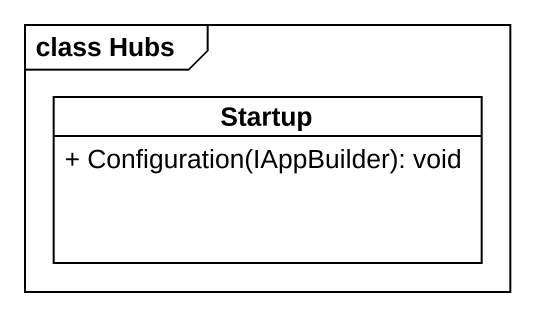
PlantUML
@startuml
mainframe class Hubs
hide circle
hide empty members
skinparam classAttributeIconSize 0
class Startup {
  + Configuration(IAppBuilder): void
}
@enduml
